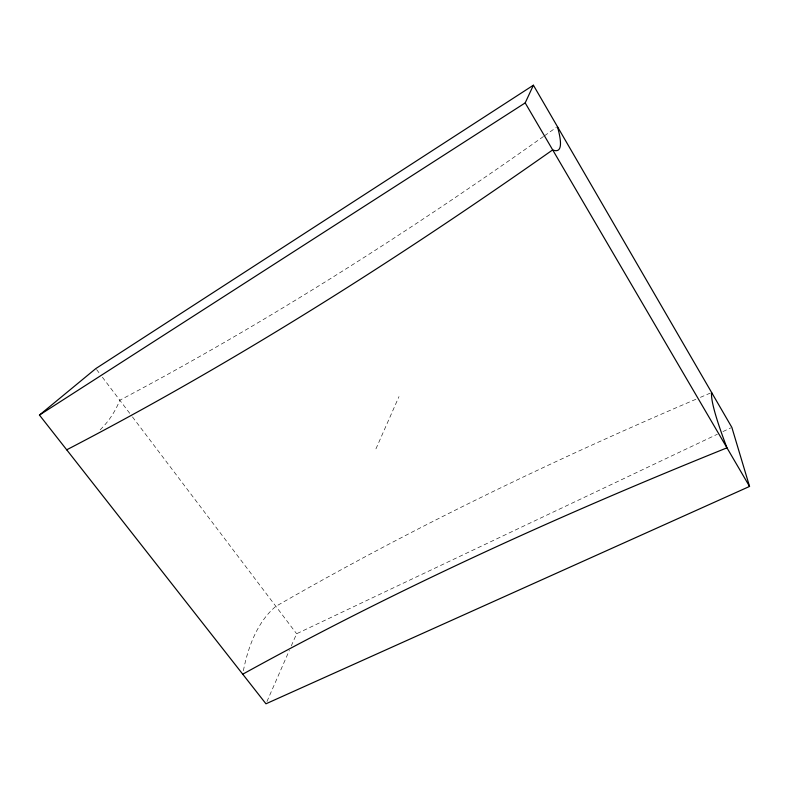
<?xml version="1.0" encoding="UTF-8"?>
<svg xmlns="http://www.w3.org/2000/svg" width="789" height="789" viewBox="0 0 789 789"><rect width="100%" height="100%" fill="white"/><g stroke="black" fill="none" stroke-linecap="round" stroke-linejoin="round"><path stroke-width="0.59" stroke-dasharray="3.94 2.96" d="M266.938 701.569L289.326 650.422M291.269 645.974L296.625 633.745L717.379 434.236M375.929 448.882L398.997 396.591M543.503 136.477C407.676 232.656 266.998 322.356 119.82 400.23A277.333 150.147 45.3 0 1 99.72 430.242M544.499 135.777L556.452 127.345M722.941 431.593L730.742 427.904M695.898 399.273C552.29 460.608 411.227 528.334 275.884 606.337A224.717 108.201 72.1 0 0 243.16 671.903M700.395 397.35L710.514 393.011M96.574 369.528L99.473 373.365M102.383 377.201L131.704 415.931M132.453 416.908L296.625 633.745"/><path stroke-width="1.18" d="M39.45 415.063L525.188 102.905L533.403 85.202L731.847 427.372L749.55 486.438L265.962 703.798L39.45 415.063L95.844 368.562L533.403 85.202M242.736 674.201C398.839 587.973 561.65 514.467 726.965 447.836A271.248 22.684 63.1 0 1 711.639 392.527M66.71 449.809C235.812 361.973 396.897 259.453 552.675 149.9A349.162 34.341 58.9 0 0 557.438 126.644M525.188 102.905L749.55 486.438"/></g></svg>
